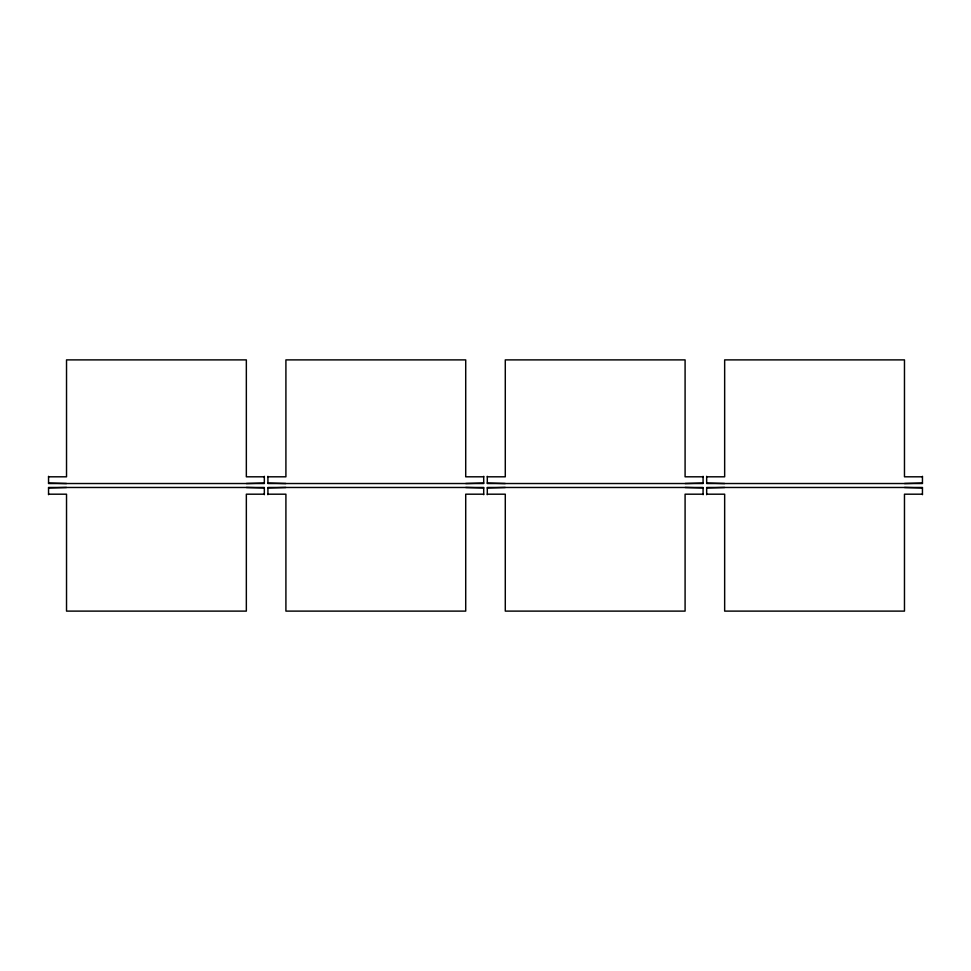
<?xml version="1.0" encoding="UTF-8"?>
<svg xmlns="http://www.w3.org/2000/svg" width="971" height="971" viewBox="0 0 971 971"><rect width="100%" height="100%" fill="white"/><g stroke="black" fill="none" stroke-linecap="round" stroke-linejoin="round"><path stroke-width="1.46" d="M48.55 476.81L66.526 476.81L66.526 359.889L246.343 359.889L246.343 476.81L264.33 476.81M267.923 476.81L285.911 476.81L285.911 359.889L465.716 359.889L465.716 476.81L483.704 476.81M487.296 476.81L505.284 476.81L505.284 359.889L685.089 359.889L685.089 476.81L703.077 476.81M706.67 476.81L724.657 476.81L724.657 359.889L904.474 359.889L904.474 476.81L922.45 476.81M48.55 483.036L66.526 483.522M264.33 483.036L246.343 483.522M267.923 483.036L285.911 483.522M483.704 483.036L465.716 483.522M487.296 483.036L505.284 483.522M703.077 483.036L685.089 483.522M706.67 483.036L724.657 483.522M922.45 483.036L904.474 483.522M48.55 487.964L66.526 487.478M264.33 487.964L246.343 487.478M267.923 487.964L285.911 487.478M483.704 487.964L465.716 487.478M487.296 487.964L505.284 487.478M703.077 487.964L685.089 487.478M706.67 487.964L724.657 487.478M922.45 487.964L904.474 487.478M48.55 494.19L66.526 494.19L66.526 611.111L246.343 611.111L246.343 494.19L264.33 494.19M267.923 494.19L285.911 494.19L285.911 611.111L465.716 611.111L465.716 494.19L483.704 494.19M487.296 494.19L505.284 494.19L505.284 611.111L685.089 611.111L685.089 494.19L703.077 494.19M706.67 494.19L724.657 494.19L724.657 611.111L904.474 611.111L904.474 494.19L922.45 494.19M922.45 476.324L922.45 483.522L706.67 483.522L706.67 476.324M922.45 494.676L922.45 487.478L706.67 487.478L706.67 494.676M703.077 476.324L703.077 483.522L487.296 483.522L487.296 476.324M703.077 494.676L703.077 487.478L487.296 487.478L487.296 494.676M483.704 476.324L483.704 483.522L267.923 483.522L267.923 476.324M483.704 494.676L483.704 487.478L267.923 487.478L267.923 494.676M264.33 476.324L264.33 483.522L48.55 483.522L48.55 476.324M264.33 494.676L264.33 487.478L48.55 487.478L48.55 494.676"/></g></svg>
